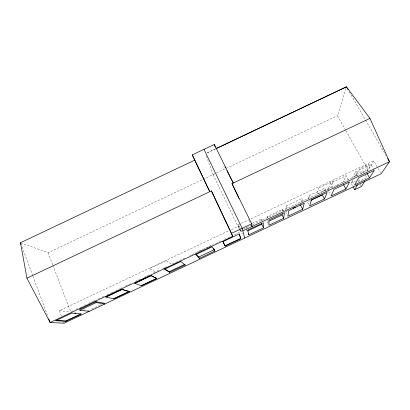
<?xml version="1.0" encoding="UTF-8"?>
<svg xmlns="http://www.w3.org/2000/svg" width="410" height="410" viewBox="0 0 410 410"><rect width="100%" height="100%" fill="white"/><g stroke="black" fill="none" stroke-linecap="round" stroke-linejoin="round"><path stroke-width="0.31" stroke-dasharray="2.05 1.54" d="M282.485 211.176L282.68 209.269L267.192 216.577L267.233 218.366M285.857 209.372L286.308 205.856L301.811 198.542L303.18 201.177M300.93 202.263L301.811 198.542M308.315 199.014L309.309 195.549L324.843 188.226L326.252 190.87M345.574 130.17L337.445 115.697L346.24 87.412M323.572 191.567L324.843 188.226M348.438 179.913L346.148 175.736L330.634 183.055L327.831 189.968L328.974 189.43M342.632 182.988L346.148 175.736M352.154 178.248L355.537 171.877L371.07 164.553L373.454 168.766M352.559 185.925L351.073 183.219L352.877 179.882M354.389 177.099L355.895 174.317L363.081 170.929L363.962 172.507M355.624 176.131L359.765 168.551L369.087 164.154L364.516 171.939M361.543 173.604L363.081 170.929M367.027 171.288L371.07 164.553M252.75 224.639L368.088 170.252L373.746 160.869L380.465 172.712M207.245 152.781L215.332 148.953M207.224 152.858L215.66 148.861M20.5 242.725L48.083 252.724L215.926 173.22M216.506 172.943L337.445 115.697M239.348 228.283L238.323 224.757L373.746 160.869M61.387 316.054L59.368 310.703L229.077 230.651M231.399 229.559L238.927 226.007L239.599 228.329M252.227 223.347L261.39 219.027L262.18 220.626M227.868 237.826L240.603 231.819L240.034 230.63L242.925 229.272M243.504 229L252.17 224.916M336.369 185.94L338.65 184.869M196.241 252.591L210.899 245.677M71.319 311.641L73.047 310.826M75.932 309.468L77.659 308.653M79.965 307.567L81.698 306.752M84.578 305.388L86.305 304.574M88.611 303.487L92.65 301.586M93.224 301.314L96.109 299.956M98.415 298.864L101.296 297.506M101.87 297.235L104.755 295.877M107.061 294.79L111.095 292.889M111.674 292.617L113.401 291.797M115.707 290.71L119.74 288.809M120.32 288.537L123.2 287.179M125.506 286.093L131.851 283.1M135.305 281.47L138.19 280.112M138.764 279.84L140.497 279.026M143.956 277.391L150.296 274.403M153.755 272.773L158.962 270.318M162.437 268.678L164.174 267.858M164.753 267.587L167.649 266.218M177.494 261.58L171.703 264.306L166.455 260.632L149.373 268.688L155.482 271.958M179.811 260.488L186.176 257.485M189.651 255.845L191.388 255.025M191.967 254.753L196.021 252.842M198.337 251.75L200.075 250.93M200.654 250.659L204.708 248.747M207.024 247.655L208.762 246.835M209.341 246.564L213.39 244.652M215.706 243.56L222.076 240.557M224.393 239.466L227.289 238.097M286.124 211.447L287.83 210.648M310.339 200.551L307.49 201.894L309.079 204.944M351.073 183.219L355.593 181.087M91.712 309.16L94.577 307.808M95.151 307.536L99.158 305.65M99.732 305.378L101.454 304.568M59.368 310.703L70.11 311.846M83.317 309.822L85.157 310.047M87.617 310.355L88.847 310.508M349.325 91.85L365.269 119.576M365.587 120.13L385.994 155.621M345.886 130.728L368.088 170.252M365.433 175.142L366.904 177.771L359.693 181.169L358.817 179.59M355.537 171.877L357.592 175.583M355.895 174.317L357.064 176.428M358.155 180.559L359.052 182.183M360.246 184.346L361.446 186.509M352.2 180.421L354.04 183.762M330.634 183.055L333.171 187.765M328.712 191.608L330.47 194.883M309.309 195.549L310.698 198.204M286.308 205.856L287.661 208.495M285.555 211.719L287 214.558M282.68 209.269L283.428 210.74M267.192 216.577L267.93 218.053M268.135 223.588L267.315 221.943L267.248 218.96M238.323 224.757L240.588 229.446M240.86 230.02L242.797 234.033M213.036 174.588L239.486 229.492M249.398 220.703L250.213 222.44M48.083 252.724L52.659 264.681M52.885 265.28L70.515 311.318M63.632 322.004L64.083 323.193M22.058 246.928L32.749 275.725M32.969 276.325L47.893 316.52M206.399 156.056L213.056 174.629M239.522 228.867L240.034 230.63M239.768 228.913L240.603 231.819M245.928 226.32L246.343 228.16M246.482 228.775L247.03 231.23M261.39 219.027L261.518 220.78M319.057 187.78L316.945 194.022L330.742 187.513L333.479 180.974L319.057 187.78"/><path stroke-width="0.61" d="M283.751 218.258L284.422 212.703L268.909 220.016L268.955 225.233L283.751 218.258L282.09 214.978L282.218 213.707M302.688 209.279L304.276 203.283L288.737 210.612L287.866 216.265L302.688 209.279L300.34 204.744M324.454 198.958L327.103 192.454L311.533 199.793L309.611 205.958L324.454 198.958L322.301 194.909L310.908 200.285M345.896 188.979L349.581 181.999L334.017 189.338L331.054 195.98L345.896 188.979L343.524 184.623M353.154 187.006L354.64 189.712L357.479 184.91M364.977 180.856L361.446 186.509L354.64 189.712M369.518 177.873L374.345 170.35L358.765 177.694L354.655 184.879L369.518 177.873L367.027 173.43M192.269 154.893L209.776 191.68L192.269 154.893L214.353 144.422L233.269 183.034L226.92 170.709M215.906 148.676L346.424 86.807L348.049 89.631M216.239 148.584L346.455 86.858L369.969 118.393L389.5 161.719L381.074 173.789L64.083 323.193L50.117 322.521L26.916 278.17L20.5 242.725L194.586 160.213M26.916 278.17L211.416 190.906L232.813 236.375L50.117 322.521L48.785 318.918M239.076 198.691L232.014 183.629L369.969 118.393M231.624 233.28L251.673 223.824L232.014 183.629M242.838 230.871L389.5 161.719L387.588 158.393M292.945 208.234L295.22 207.158M135.285 283.033L151.023 275.607L156.825 278.467L141.306 285.78L134.721 283.295M79.965 310.226L96.227 302.559L104.647 304.041L104.319 303.215L95.884 301.693L79.627 309.36L79.965 310.226L89.17 311.339M129.212 291.484L122.042 289.363L105.765 297.035L113.719 298.787L129.212 291.484L113.719 298.787M134.752 283.366L151.054 275.684L156.825 278.467M105.8 297.127L122.077 289.45L129.247 291.566M247.599 230.963L261.78 224.275L261.693 223.112M269.021 221.139L282.09 214.978M195.918 253.985L198.742 257.003L214.302 249.675L214.942 251.053L199.378 258.392L195.775 254.574L212.134 246.861L214.942 251.053M164.666 268.806L169.289 271.63L184.838 264.301L185.156 265.003L169.602 272.332L164.477 269.232L180.825 261.524L185.156 265.003M222.748 241.321L225.044 245.79L240.639 238.435L239.332 234.197M56.103 320.389L65.867 320.974L80.744 313.963M248.762 234.807L263.538 227.842L263.235 222.758L247.748 230.061L248.762 234.807L248.27 233.787M225.198 246.118L240.798 238.763L239.312 233.936L222.912 241.664L225.198 246.118L225.044 245.79M141.281 285.714L156.794 278.4M65.995 321.312L81.446 314.029L71.858 313.055L55.622 320.712L65.995 321.312L65.867 320.974M74.717 313.014L75.917 313.137M213.589 248.609L214.302 249.675M224.9 166.788L225.474 167.91M261.78 224.275L263.538 227.842M203.99 149.337L242.161 228.314L244.734 238.046M240.639 238.435L240.798 238.763M251.576 225.341L252.119 226.499L251.673 223.824M211.416 190.906L232.813 236.375M198.742 257.003L199.378 258.392M169.289 271.63L169.602 272.332M95.884 301.693L96.227 302.559M20.5 242.725L21.166 244.529M214.353 144.422L215.168 147.195"/></g></svg>
